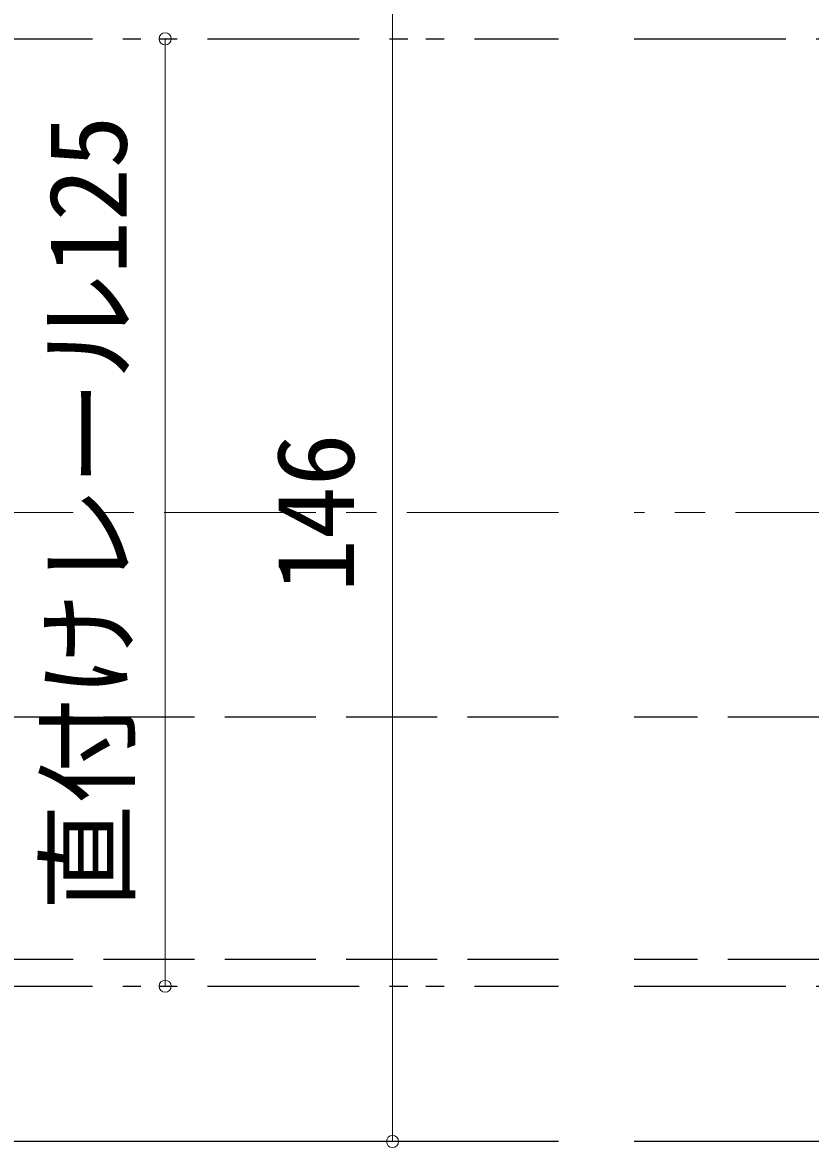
# Model space of a CAD drawing. Units: millimetres at full size; details may follow other scales. Extents: x -800 to 800, y -560 to 560.
# Drawn here: x -581.6 to -477.7, y -302.8 to -154.4 of the extents above; entities that cross this region are included whole.
import ezdxf
from ezdxf.enums import TextEntityAlignment as Align

# ---------------------------------------------------------------- set-up
doc = ezdxf.new("R2010")
doc.units = ezdxf.units.MM
doc.header["$LTSCALE"] = 4
doc.header["$PDMODE"] = 32
doc.header["$PDSIZE"] = 1.6
for name, pattern in [('CHAIN1', [8, 5, -1, 1, -1]), ('DASHED3', [4, 3, -1]), ('DOUBLE_CHAIN1', [8.8, 5, -1, 0.6, -0.6, 0.6, -1])]:
    doc.linetypes.add(name, pattern=pattern)
doc.layers.add('2-0', color=4, linetype='Continuous', lineweight=9)
doc.styles.add('ＭＳ ゴシック', font='')
doc.styles.get('ＭＳ ゴシック').set_extended_font_data('MS Gothic')

msp = doc.modelspace()

# ---------------------------------------------------------------- linework, layer by layer
at = {"layer": '2-0'}
for p, q in [((-532.796, -302.01), (-532.796, -136.008)), ((-562.796, -281.533), (-562.796, -156.516))]:
    msp.add_line(p, q, dxfattribs=at)
at = {"layer": '2-0', "color": 7, "linetype": 'DOUBLE_CHAIN1', "lineweight": 25}
for p, q in [((-662.796, -156.509), (-510.924, -156.509)), ((-500.924, -156.509), (46.449, -156.509)), ((-500.924, -281.507), (46.449, -281.507))]:
    msp.add_line(p, q, dxfattribs=at)
at = {"layer": '2-0', "linetype": 'CHAIN1'}
for p, q in [((-510.924, -219.01), (-703.796, -219.01)), ((12.449, -219.01), (-500.924, -219.01))]:
    msp.add_line(p, q, dxfattribs=at)
at = {"layer": '2-0', "color": 7, "linetype": 'DASHED3', "lineweight": 25}
for p, q in [((-510.924, -246.009), (-666.596, -246.009)), ((-268.552, -246.009), (-500.924, -246.009)), ((-510.924, -278.011), (-666.596, -278.011)), ((-268.552, -278.011), (-500.924, -278.011))]:
    msp.add_line(p, q, dxfattribs=at)
at = {"layer": '2-0', "color": 7, "lineweight": 25}
for p, q in [((-510.924, -302.01), (-662.796, -302.01)), ((46.449, -302.01), (-500.924, -302.01))]:
    msp.add_line(p, q, dxfattribs=at)
at = {"layer": '2-0', "color": 7, "linetype": 'DOUBLE_CHAIN1', "lineweight": 25}
msp.add_lwpolyline([(-662.796, -239.513), (-662.796, -281.507), (-510.924, -281.507)], dxfattribs=at)
at = {"layer": '2-0'}
for p in [(-562.796, -156.516), (-562.796, -281.533), (-532.796, -302.01)]:
    msp.add_point(p, dxfattribs=at)

# ---------------------------------------------------------------- texts
at = {"layer": '2-0', "color": 7, "style": 'ＭＳ ゴシック'}
for s, p in [('直付けレール125', (-564.796, -271.525)), ('146', (-534.796, -229.521))]:
    msp.add_text(s, height=10.26, rotation=90, dxfattribs=at).set_placement(p, align=Align.BOTTOM_LEFT)

doc.saveas('drawing.dxf')
